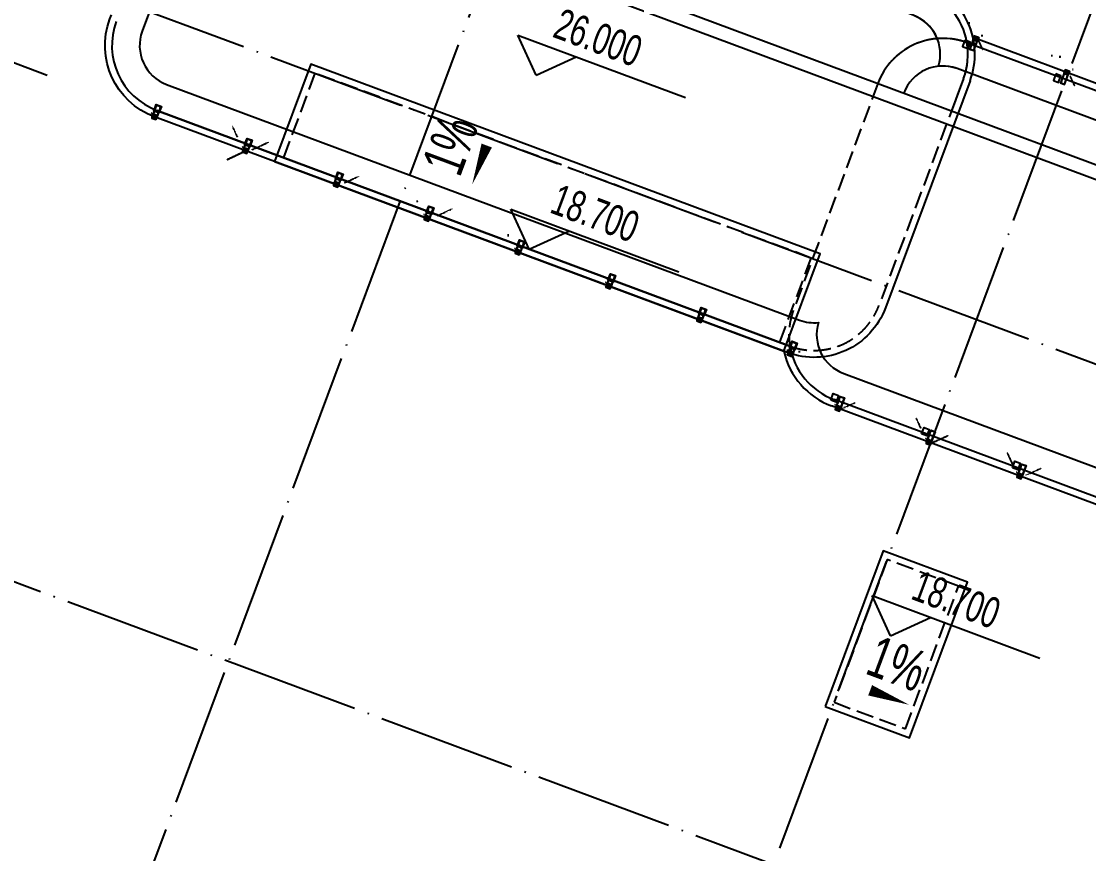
# Model space of a CAD drawing. Header units: millimetres. Extents: x 600121811 to 600690586, y 3472921280 to 3473279938.
# Drawn here: x 600470354 to 600485770, y 3473107583 to 3473119608 of the extents above; entities that cross this region are included whole.
import ezdxf

# ---------------------------------------------------------------- set-up
doc = ezdxf.new("R2010")
doc.units = ezdxf.units.MM
doc.header["$LTSCALE"] = 1000
for name, pattern in [('AX-MALL-GIRD-200$0$DOTE', [2.4200000000000004, 2, -0.2, 0.02, -0.2]), ('AX-MALL-WALL-GJ$0$CENTER', [2, 1.25, -0.25, 0.25, -0.25]), ('AX-MALL-WALL-GJ$0$DASH', [0.35, 0.25, -0.1]), ('AX-MALL-WALL-GJ$0$HIDDEN', [0.375, 0.25, -0.125]), ('AX-MALL-WALL-GJ$0$HIDDEN2', [4.7624999999999975, 3.174999999999998, -1.587499999999999])]:
    doc.linetypes.add(name, pattern=pattern)
doc.layers.get('0').update_dxf_attribs({"linetype": 'CONTINUOUS'})
for name, color, linetype in [('AX-MALL-DIM-PGJ$0$A-Anno-Dims', 3, 'CONTINUOUS'), ('AX-MALL-DIM-PGJ$0$A-Anno-Note', 241, 'CONTINUOUS'), ('AX-MALL-GIRD-200$0$A-Grid', 222, 'AX-MALL-GIRD-200$0$DOTE'), ('AX-MALL-GJ-200$0$A-Anno-Note', 241, 'CONTINUOUS'), ('AX-MALL-WALL-GJ$0$A-Anno-Levl', 201, 'CONTINUOUS'), ('AX-MALL-WALL-GJ$0$A-Anno-Note', 241, 'CONTINUOUS'), ('AX-MALL-WALL-GJ$0$A-Detl-Fine', 152, 'CONTINUOUS'), ('AX-MALL-WALL-GJ$0$A-Detl-Patt', 8, 'CONTINUOUS'), ('AX-MALL-WALL-GJ$0$A-Detl-Thin', 131, 'CONTINUOUS'), ('AX-MALL-WALL-GJ$0$A-SEE', 254, 'CONTINUOUS'), ('AX-MALL-WALL-GJ$0$AP', 3, 'CONTINUOUS'), ('AX-MALL-WALL-GJ$0$FIX', 2, 'CONTINUOUS'), ('AX-MALL-WALL-GJ$0$GASKET', 2, 'CONTINUOUS'), ('AX-MALL-WALL-GJ$0$TEXT', 2, 'CONTINUOUS')]:
    doc.layers.add(name, color=color, linetype=linetype)
doc.layers.add('AX-MALL-WALL-GJ$0$AE-WOOD', color=37, linetype='CONTINUOUS', lineweight=30)
doc.styles.add('AX-MALL-DIM-PGJ$0$_TCH_DIM', font='zy_en.shx', dxfattribs={"width": 0.7, "bigfont": 'zy_cn.shx'})
doc.styles.add('AX-MALL-WALL-GJ$0$_TCH_DIM', font='zy_en.shx', dxfattribs={"width": 0.7, "bigfont": 'zy_cn.shx'})

# ---------------------------------------------------------------- blocks, each defined once
blk = doc.blocks.new('AX-MALL-GIRD-200')
at = {"layer": 'AX-MALL-GIRD-200$0$A-Grid'}
for p, q in [((600244912.440112, 3473204422.954183), (600602808.4442104, 3473071096.1909)), ((600241980.060326, 3473196551.41375), (600599876.0644244, 3473063224.650467)), ((600443023.064764, 3473028954.75598), (600481752.6037133, 3473132918.483062)), ((600450894.6051974, 3473026022.376194), (600489624.1441464, 3473129986.103275))]:
    blk.add_line(p, q, dxfattribs=at)
blk = doc.blocks.new('AX-MALL-WALL-GJ$0$24534')
at = {"layer": 'AX-MALL-WALL-GJ$0$A-Detl-Patt'}
for p, q in [((-601159567.8114365, -3472560469.758624), (-601169333.908564, -3472560469.759818)), ((-601159633.837603, -3472560569.758632), (-601169389.8375988, -3472560569.759824))]:
    blk.add_line(p, q, dxfattribs=at)
for points in [[(-601169276.0671104, -3472560569.759809, 0.2818610398240745), (-601170255.862982, -3472559969.75986), (-601180011.8629898, -3472559969.761051, 0.4142135621674886), (-601181111.8629779, -3472561069.76105), (-601181111.862978, -3472561133.868496)], [(-601169389.8375988, -3472560569.759824, 0.2679491813263548), (-601170255.8629825, -3472560069.75986), (-601180011.8629775, -3472560069.76105, 0.4142135622567812), (-601181011.8629779, -3472561069.761051), (-601181011.8629782, -3472561569.752675)], [(-601169813.7966778, -3472560664.078478, 0.210084203056424), (-601170255.8629825, -3472560469.75986), (-601180011.8629286, -3472560469.761052, 0.4142135620652734), (-601180611.862978, -3472561069.76105), (-601180611.8629783, -3472561569.752676)], [(-601159033.8376034, -3472561569.758582, 0.4142135738746537), (-601159633.8376769, -3472560969.758632), (-601169389.837673, -3472560969.759824, 0.4142135345914219), (-601169989.8375993, -3472561569.75984)]]:
    blk.add_lwpolyline(points, format="xyb", dxfattribs=at)
for points in [[(-601169429.8375971, -3472560544.759827), (-601169429.8375968, -3472560644.759828), (-601169349.8375971, -3472560644.759827), (-601169349.8375968, -3472560544.759828)], [(-601168029.8375969, -3472560544.759828), (-601168029.8375974, -3472560644.759828), (-601167949.8375971, -3472560644.759826), (-601167949.8375973, -3472560544.759828)]]:
    blk.add_lwpolyline(points, close=True, dxfattribs=at)
blk.add_lwpolyline([(-601169255.8629825, -3472561069.759806), (-601169255.8629832, -3472561569.758571)], dxfattribs=at)
for centre, radius, start, end in [((-601169389.8375989, -3472561569.759825), 999.9999999963796, 89.9999906084899, 180), ((-601170255.8629822, -3472561069.759861), 1000.000000363396, 0, 29.99999745708448)]:
    blk.add_arc(centre, radius, start, end, dxfattribs=at)
blk = doc.blocks.new('AX-MALL-WALL-GJ$0$fgegrhrthr')
at = {"layer": 'AX-MALL-WALL-GJ$0$A-Detl-Fine'}
for p, q in [((345755.1997243166, 135611.338344574), (335999.1997305155, 135611.3371534348)), ((335133.1742744446, 130611.3373789787), (325377.1743164062, 130611.3338432312)), ((325377.1743494272, 130611.3338394165), (335133.1743404865, 130611.3326349258)), ((345755.199719429, 130111.3421821594), (335999.1997224092, 130111.3434038162)), ((345755.1996548176, 130111.3383479118), (335999.199655056, 130111.3371505737))]:
    blk.add_line(p, q, dxfattribs=at)
at = {"layer": 'AX-MALL-WALL-GJ$0$A-Detl-Fine', "linetype": 'AX-MALL-WALL-GJ$0$DASH'}
for p, q in [((336133.1743483543, 135111.3371715546), (336133.1741502285, 131611.3373770714)), ((334999.1997317076, 134611.3433542252), (334999.1995337009, 131111.3372097015))]:
    blk.add_line(p, q, dxfattribs=at)
at = {"layer": 'AX-MALL-WALL-GJ$0$A-Detl-Fine'}
for centre, radius, start, end in [((335133.1743433475, 135111.3371148109), 1000.000001503358, 29.9999987377448, 90), ((325377.1741547585, 131611.333837986), 1000.000000257608, 180, 270), ((335999.1995352507, 131111.3371524811), 1000.000000000002, 209.9999987377448, 270)]:
    blk.add_arc(centre, radius, start, end, dxfattribs=at)
at = {"layer": 'AX-MALL-WALL-GJ$0$A-Detl-Fine', "linetype": 'AX-MALL-WALL-GJ$0$DASH'}
for centre, radius, start, end in [((335999.1997318268, 134611.3371553421), 999.9999999963819, 90, 180), ((335133.1743433475, 135111.3371148109), 1000.000000363399, 0, 29.9999987377448), ((335133.1741514206, 131611.3373804092), 1000.000000035789, 270, 0), ((335999.1995352507, 131111.3371524811), 1000.000000000002, 180, 209.9999987377448)]:
    blk.add_arc(centre, radius, start, end, dxfattribs=at)
at = {"layer": 'AX-MALL-WALL-GJ$0$A-Detl-Patt'}
blk.add_lwpolyline([(356977.2249575853, 131611.3358898163), (356977.2249583006, 134518.8982486725), (356977.2249587774, 135111.335916996, 0.4142135621143391), (356377.2249070406, 135711.3359131813), (346621.224960804, 135711.3371129036, 0.3961428801281294), (346022.3810999393, 135148.5665230751, 0.1158927063325548), (345755.1996520758, 135211.3383479118), (335999.1996549368, 135211.3371520042, 0.1158926771817105), (335732.018283844, 135148.5652928352, 0.3961434730561673), (335133.1743479967, 135711.3371171951), (325377.1743996143, 135711.3359236717, 0.4142135620652734), (324777.1743495464, 135111.3359260559), (324777.1743500233, 135111.3359260559), (324777.1743469238, 131611.333835125, 0.4142135622169901), (325377.1743946075, 131011.3338375092), (335133.1743460894, 131011.3326334953, 0.1158930734052594), (335400.356564045, 131074.1048789024, 0.3961374186527721), (335999.1996545792, 130511.345495224), (345755.1996225119, 130511.3442950249, 0.3961390056130156), (346354.0430809259, 131074.1067662239, 0.1158928719295779), (346621.2249633074, 131011.3346915245), (356377.2248327732, 131011.3358893394, 0.4142136932490769), (356977.2249560356, 131611.3360786438)], format="xyb", dxfattribs=at)
at = {"layer": 'AX-MALL-WALL-GJ$0$A-Detl-Thin'}
for p, q in [((345699.2713139057, 135711.3383402824), (336055.1287636757, 135711.3371562958)), ((336233.1743479967, 135111.3369793892), (336233.1743500233, 131611.3372526169)), ((345821.2258930206, 130011.3422045708), (335999.199595809, 130011.3434033394))]:
    blk.add_line(p, q, dxfattribs=at)
for points in [[(336233.1743479967, 135111.3369793892, 0.4142135993764281), (335133.1743437052, 136211.3371148109), (325377.1743416786, 136211.3359241486, 0.4142135621674886), (324277.1743489504, 135111.3359265327), (324277.1743503809, 135047.2284784317)], [(336233.1743481159, 131611.337243557, -0.4142147856048483), (335133.1743483543, 130511.332649231), (325377.1743403673, 130511.3338398933, -0.4142135621674886), (324277.1743505001, 131611.333837986), (324277.1743500233, 131675.4412827492)]]:
    blk.add_lwpolyline(points, format="xyb", dxfattribs=at)
for points in [[(335959.1997331381, 135636.3371505737), (335959.1997318268, 135536.3371486664), (336039.1997336149, 135536.3371500969), (336039.1997337341, 135636.3371515274)], [(337359.199732542, 135636.3371515274), (337359.1997312307, 135536.3371496201), (337439.199731946, 135536.3371505737), (337439.199732542, 135636.3371524811)], [(325337.1743502617, 130586.3338418007), (325337.1743472815, 130686.3338384628), (325417.1743484735, 130686.333837986), (325417.1743518114, 130586.3338441849)], [(326737.1743507385, 130586.3338365555), (326737.1743479967, 130686.3338365555), (326817.1743483543, 130686.3338375092), (326817.1743484735, 130586.3338360786)], [(328137.1743510962, 130586.3338375092), (328137.1743494272, 130686.3338384628), (328217.1743502617, 130686.3338394165), (328217.1743483543, 130586.3338370323)], [(329537.1743506193, 130586.3338384628), (329537.1743495464, 130686.3338394165), (329617.1743497849, 130686.3338403702), (329617.1743497849, 130586.3338389397)], [(330937.1743483543, 130586.3338332176), (330937.1743509769, 130686.333835125), (331017.1743466854, 130686.3338336945), (331017.1743497849, 130586.3338394165)], [(332337.1743475199, 130586.3338327408), (332337.1743478775, 130686.3338327408), (332417.1743468046, 130686.3338332176), (332417.1743482351, 130586.3338317871)], [(333737.1743472815, 130586.3338317871), (333737.1743482351, 130686.3338336945), (333817.1743490696, 130686.3338346481), (333817.1743463278, 130586.3338322639)], [(335137.1743469238, 130586.3338279724), (335137.1743501425, 130686.3338356018), (335217.1743454933, 130686.3338284492), (335217.1743475199, 130586.3338298798)], [(335959.1997226477, 130086.3434071541), (335959.1997238398, 130186.3434076309), (336039.1997269392, 130186.3434062004), (336039.1997250319, 130086.3434085846)], [(337359.1997226477, 130086.3434000015), (337359.1997238398, 130186.3434019089), (337439.1997263432, 130186.3434038162), (337439.1997257471, 130086.3434019089)], [(338759.1997257471, 130086.3434019089), (338759.1997269392, 130186.3434038162), (338839.1997252703, 130186.3433961868), (338839.19972229, 130086.3433961868)]]:
    blk.add_lwpolyline(points, close=True, dxfattribs=at)
blk.add_arc((335999.1995352507, 131111.3371524811), 1100, 213.0560182674968, 270, dxfattribs=at)
blk = doc.blocks.new('AX-MALL-WALL-GJ$0$尺寸分格点')
at = {"ltscale": 10}
h = blk.add_hatch(color=1, dxfattribs=at)
h.dxf.hatch_style = 1
edge = h.paths.add_edge_path()
edge.add_line((0, -1.5), (-5.470445860503725e-37, 1.862645149230957e-09))
edge.add_line((0, 1.862645149230957e-09), (-1.5, 0))
edge.add_arc((0, 0), 1.5, 180, 270)
edge = h.paths.add_edge_path()
edge.add_line((0, 1.5), (5.470445846917725e-37, 1.862645149230957e-09))
edge.add_line((0, 1.862645149230957e-09), (1.5, 0))
edge.add_arc((0, 0), 1.5, 0, 90)
for p, q in [((-2.5, 0), (2.5, 0)), ((0, -2.5), (0, 2.5))]:
    blk.add_line(p, q)
blk.add_circle((0, 0), 1.5)
blk = doc.blocks.new('AX-MALL-WALL-GJ$0$定位点')
blk.add_blockref('AX-MALL-WALL-GJ$0$尺寸分格点', (0, 0))
blk = doc.blocks.new('AX-MALL-WALL-GJ$0$A$C3802349C')
at = {"layer": 'AX-MALL-WALL-GJ$0$GASKET'}
h = blk.add_hatch(dxfattribs=at)
h.set_pattern_fill('ANSI35', color=1, scale=0.3750125207812556, angle=-180, style=0)
h.set_pattern_definition([(225, (-14292809.63515486, -9063882.472551338), (0.8419271213058608, -0.8419271213058608), []), (225, (-14292810.47708235, -9063882.472551338), (0.8419271213058608, -0.8419271213058608), [1.488330941850608, -0.2976661883701216, 0, -0.2976661883701216])])
edge = h.paths.add_edge_path()
edge.add_line((-4.151144333183765, 8), (-1.924371063709259, 8))
edge.add_line((-1.924371063709259, 8), (0, 0))
edge.add_line((0, 0), (-1, 0))
edge.add_arc((-173.3719842011968, -63.27551823887059), 183.6188774223807, 20.15753080045416, 22.84073975264292)
at = {"layer": 'AX-MALL-WALL-GJ$0$GASKET', "elevation": -0.1213156449062388}
blk.add_lwpolyline([(-4.151144333183765, 8), (-1.924371063709259, 8), (0, 0), (-1, 0, 0.01170824263980096)], format="xyb", close=True, dxfattribs=at)
blk = doc.blocks.new('AX-MALL-WALL-GJ$0$A$C431B1AE9')
at = {"layer": 'AX-MALL-WALL-GJ$0$GASKET'}
h = blk.add_hatch(dxfattribs=at)
h.set_pattern_fill('ANSI37', color=1, scale=0.35, style=0)
h.set_pattern_definition([(45, (-14292809.63515486, -9063882.472551338), (-0.3928862052967754, 0.3928862052967754), []), (135, (-14292809.63515486, -9063882.472551338), (-0.3928862052967754, -0.3928862052967754), [])])
h.paths.add_polyline_path([(3.006717517971992, 0), (0, 0), (-1.924371063709259, 8), (-1, 8), (-0.3333333134651184, 7), (0.3333333134651184, 7), (0.6666666865348816, 8), (1.333333313465118, 8), (1.666666686534882, 7), (2.333333313465118, 7), (2.666666686534882, 8), (3.333333313465118, 8), (3.666666686534882, 7), (4.333333313465118, 7), (4.666666686534882, 8), (5.333333313465118, 8), (5.666666686534882, 7), (6.333333313465118, 7), (6.666666686534882, 8), (7.333333313465118, 8), (7.666666686534882, 7), (8.333333313465118, 7), (8.666666686534882, 8), (9.333333313465118, 8), (9.666666686534882, 7), (10.33333331346512, 7), (11, 8), (11.82815510034561, 8), (10, 0), (6.993282483890653, 0), (6.993282483890653, -1.195969490334392), (7.790595477446914, -1.195969490334392), (7.790595477446914, -1.886535448953509), (6.786871323361993, -2.890259601175785), (3.213128676638007, -2.890259601175785), (2.209404524415731, -1.886535448953509), (2.209404524415731, -1.195969490334392), (3.006717517971992, -1.195969490334392)])
edge = h.paths.add_edge_path(flags=16)
edge.add_ellipse((5, 3.75), major_axis=(-3.000000000596629, 1.102163919055573e-15), ratio=0.5833333332173223, start_angle=0, end_angle=360, ccw=False)
h.paths.add_polyline_path([(4.202687006443739, -0.1993282493203878), (4.202687006443739, -1.694290110841393), (5.797312993556261, -1.694290110841393), (5.797312993556261, -0.1993282493203878)], flags=16)
for points in [[(6.993282483890653, 0), (10, 0), (11.82815510034561, 8), (11, 8), (10.33333331346512, 7), (9.666666686534882, 7), (9.333333313465118, 8), (8.666666686534882, 8), (8.333333313465118, 7), (7.666666686534882, 7), (7.333333313465118, 8), (6.666666686534882, 8), (6.333333313465118, 7), (5.666666686534882, 7), (5.333333313465118, 8), (4.666666686534882, 8), (4.333333313465118, 7), (3.666666686534882, 7), (3.333333313465118, 8), (2.666666686534882, 8), (2.333333313465118, 7), (1.666666686534882, 7), (1.333333313465118, 8), (0.6666666865348816, 8), (0.3333333134651184, 7), (-0.3333333134651184, 7), (-1, 8), (-1.924371063709259, 8), (0, 0), (3.006717517971992, 0), (3.006717517971992, 0), (3.006717517971992, -1.195969490334392), (2.209404524415731, -1.195969490334392), (2.209404524415731, -1.886535448953509), (3.213128676638007, -2.890259601175785), (6.786871323361993, -2.890259601175785), (7.790595477446914, -1.886535448953509), (7.790595477446914, -1.195969490334392), (6.993282483890653, -1.195969490334392)], [(5.797312993556261, -0.1993282493203878), (5.797312993556261, -1.694290110841393), (4.202687006443739, -1.694290110841393), (4.202687006443739, -0.1993282493203878)]]:
    blk.add_lwpolyline(points, close=True, dxfattribs=at)
at = {"layer": 'AX-MALL-WALL-GJ$0$GASKET', "extrusion": (0, 0, -1)}
blk.add_ellipse((5, 3.75), major_axis=(-3.000000000596629, 1.102163919055573e-15), ratio=0.5833333332173223, dxfattribs=at)
blk = doc.blocks.new('AX-MALL-WALL-GJ$0$A$C6D1904FE')
at = {"color": 6, "ltscale": 10}
for name in ['AX-MALL-WALL-GJ$0$A$C3802349C', 'AX-MALL-WALL-GJ$0$A$C431B1AE9']:
    blk.add_blockref(name, (-5, 2.890259601175785), dxfattribs=at)
blk = doc.blocks.new('*U58')
at = {"color": 8, "linetype": 'AX-MALL-WALL-GJ$0$HIDDEN'}
for p, q in [((1.13686837721616e-13, 1.999999999999886), (40, 2.000000000000114)), ((39.00000000000011, -3.000000000000114), (39.00000000000028, 2.999999999999659)), ((1.13686837721616e-13, -2.000000000000114), (40, -2.000000000000341))]:
    blk.add_line(p, q, dxfattribs=at)
at = {"color": 0, "linetype": 'ByBlock'}
blk.add_lwpolyline([(5.684341886080801e-14, 5.999999999999886), (-1.838248336817855, 5.999999999999659, 0.2271033335269274), (-2.617369142194775, 5.626873807574043, 0.3523503326370215), (-2.617369142194832, -5.626873807574043, 0.227103333526957), (-1.838248336817799, -5.999999999999886), (-5.684341886080801e-14, -5.999999999999886)], format="xyb", close=True, dxfattribs=at)
at = {"color": 8, "linetype": 'AX-MALL-WALL-GJ$0$HIDDEN2'}
blk.add_lwpolyline([(-4.568611867420884, 0.7499999999998863), (-2.300000000000068, 0.7499999999998863), (-2.300000000000125, -0.7500000000001137), (-4.568611867420941, -0.7500000000001137)], dxfattribs=at)
at = {"color": 8, "linetype": 'ByBlock'}
blk.add_lwpolyline([(1.13686837721616e-13, -3.000000000000114), (39.00000000000028, -3.000000000000341), (40.00000000000045, -1.999999999999432), (39.99999999999955, 2.000000000000114), (39.00000000000028, 3.000000000000114), (1.13686837721616e-13, 2.999999999999886)], dxfattribs=at)
at = {"layer": 'AX-MALL-WALL-GJ$0$TEXT', "color": 8, "linetype": 'AX-MALL-WALL-GJ$0$CENTER'}
blk.add_line((43, -1.13686837721616e-13), (-7.600000000000023, -1.13686837721616e-13), dxfattribs=at)
blk = doc.blocks.new('AX-MALL-WALL-GJ$0$A$C4A6E1F89')
at = {"layer": 'AX-MALL-WALL-GJ$0$AP'}
for points in [[(31.30000000074506, 13.80000000074506), (31.30000000074506, 10), (27.30000000074506, 10), (27.30000000074506, 9), (31.30000000074506, 9), (31.30000000074506, 1.200000001117587), (-31.30000000074506, 1.200000001117587), (-31.30000000074506, 9), (-27.30000000074506, 9), (-27.30000000074506, 10), (-31.30000000074506, 10), (-31.30000000074506, 13.80000000074506), (-30.16000000014901, 15.32000000029802, 0.2874411353254684), (-30.13336061313748, 15.63748977147043), (-31.30000000074506, 17.90000000037253), (-31.30000000074506, 22), (-32.5, 22), (-32.5, 0), (32.5, 0), (32.5, 22), (31.30000000074506, 22), (31.30000000074506, 17.90000000037253), (30.13336061313748, 15.63748977147043, 0.2874411353254668), (30.16000000014901, 15.32000000029802)], [(0, 15.90000000037253), (0.400000000372529, 15.5), (28.30000000074506, 15.5), (28.30000000074506, 10.5), (29.80000000074506, 10.5), (31, 13.5), (29.93968884833157, 15.35087553970516, -0.2449413473478261), (29.9286532253027, 15.6279489248991), (31, 17.90000000037253), (31, 21.5, 0.414213562373095), (30.5, 22), (29.09999999962747, 22, 1.000000000000455), (29.09999999962747, 20.80000000074506), (29.09999999962747, 20.80000000074506, -0.4142135623733198), (29.59999999962747, 20.30000000074506), (29.59999999962747, 18.90000000037253, -0.4142135623731125), (29.09999999962747, 18.40000000037253), (23.90000000037253, 18.40000000037253, -0.4142135623730815), (23.40000000037253, 18.90000000037253), (23.40000000037253, 20.30000000074506, -0.4142135623731302), (23.90000000037253, 20.80000000074506, 0.9999999999998862), (23.90000000037253, 22), (21.40000000037253, 22), (21.40000000037253, 18.5), (11.40000000037253, 18.5), (9.300000000745058, 22), (8.5, 22), (8.5, 20), (-8.5, 20), (-8.5, 22), (-9.300000000745058, 22), (-11.40000000037253, 18.5), (-21.40000000037253, 18.5), (-21.40000000037253, 22), (-23.90000000037253, 22, 0.9999999999999053), (-23.90000000037253, 20.80000000074506, -0.4142135623731302), (-23.40000000037253, 20.30000000074506), (-23.40000000037253, 18.90000000037253, -0.4142135623730814), (-23.90000000037253, 18.40000000037253), (-29.09999999962747, 18.40000000037253, -0.4142135623731125), (-29.59999999962747, 18.90000000037253), (-29.59999999962747, 20.30000000074506, -0.4142135623733199), (-29.09999999962747, 20.80000000074506), (-29.09999999962747, 20.80000000074506, 1.000000000000473), (-29.09999999962747, 22), (-30.5, 22, 0.414213562373095), (-31, 21.5), (-31, 17.90000000037253), (-29.9286532253027, 15.6279489248991, -0.2449413473478107), (-29.93968885019422, 15.35087553970516), (-31, 13.5), (-29.80000000074506, 10.5), (-28.30000000074506, 10.5), (-28.30000000074506, 15.5), (-0.400000000372529, 15.5)]]:
    blk.add_lwpolyline(points, format="xyb", close=True, dxfattribs=at)
at = {"layer": 'AX-MALL-WALL-GJ$0$FIX', "extrusion": (-4.689947558750686e-09, -3.877222664414375e-09, -1), "xscale": -1, "zscale": -1, "rotation": 270}
blk.add_blockref('*U58', (-1.862645058000427e-09, 15.5, -7.954930736642706e-08), dxfattribs=at)
at = {"layer": 'AX-MALL-WALL-GJ$0$GASKET'}
blk.add_blockref('AX-MALL-WALL-GJ$0$A$C6D1904FE', (-26.5, 19.10974039882421, 0.1213156449062388), dxfattribs=at)
at = {"layer": 'AX-MALL-WALL-GJ$0$GASKET', "extrusion": (0, 0, -1), "zscale": -1, "rotation": 270}
blk.add_blockref('AX-MALL-WALL-GJ$0$定位点', (1.117587089538574e-07, 30.00001611188054, -0.1695423254371126), dxfattribs=at)
at = {"layer": 'AX-MALL-WALL-GJ$0$GASKET', "xscale": -1}
blk.add_blockref('AX-MALL-WALL-GJ$0$A$C6D1904FE', (26.49999977648258, 19.10974039882421, 0.1213156449062388), dxfattribs=at)
blk = doc.blocks.new('AX-MALL-WALL-GJ$0$A$C201F0766')
at = {"layer": 'AX-MALL-WALL-GJ$0$GASKET'}
h = blk.add_hatch(dxfattribs=at)
h.set_pattern_fill('ANSI35', color=1, scale=0.3750125207812556, angle=-180, style=0)
h.set_pattern_definition([(225, (-14292808.12419919, -9063908.843573337), (0.8419271213058608, -0.8419271213058608), []), (225, (-14292808.96612667, -9063908.843573337), (0.8419271213058608, -0.8419271213058608), [1.488330941850608, -0.2976661883701216, 0, -0.2976661883701216])])
edge = h.paths.add_edge_path()
edge.add_line((4.625009316951036, 7.210309842135757), (4.581123173236847, 7.210309841670096))
edge.add_ellipse((2.60770320892334e-08, 8.022399073466659), major_axis=(-7.236123461634007e-16, 5.908938361333678), ratio=0.782714245397402, start_angle=97.89939189545902, end_angle=262.100608104541, ccw=False)
edge.add_line((-4.581123121082783, 7.210309841670096), (-4.624990671873093, 7.210309842135757))
edge.add_line((-4.624990671873093, 7.210309842135757), (-4.625000026077032, -0.879502881783992))
edge.add_arc((-3.725290298461914e-07, -12.60038345353678), 12.60038345226483, 68.4660575448051, 111.5339390721038, ccw=False)
edge.add_line((4.624999966472387, -0.8795031546615064), (4.625009316951036, 7.210309842135757))
h = blk.add_hatch(dxfattribs=at)
h.set_pattern_fill('HONEY', color=1, scale=0.3750125207812556, angle=-180, style=0)
h.set_pattern_definition([(180, (-14292808.12419919, -9063908.843573337), (-0.8929985651103648, -0.515572838757882), [0.5953323767402432, -1.190664753480486]), (299.9999999999999, (-14292808.12419919, -9063908.843573337), (0.8929984584207664, -0.5155730235496873), [0.5953323767402432, -1.190664753480486]), (240, (-14292808.12419919, -9063908.843573337), (-1.066895984922232e-07, -1.031145862307569), [-1.190664753480486, 0.5953323767402432])])
edge = h.paths.add_edge_path()
edge.add_ellipse((-8.195638656616211e-08, 8.022399073466659), major_axis=(-1.447224692326801e-15, 5.908938361333678), ratio=0.782714245397402, start_angle=0, end_angle=360)
blk = doc.blocks.new('AX-MALL-WALL-GJ$0$A$C398804AB')
at = {"color": 3}
blk.add_lwpolyline([(-7.749999977648258, 0.3999998643994331, 0.4142135656464321), (-7.249999970197678, -0.1000001300126314), (-0.09999999962747097, -0.1000000014901161), (0, 0), (0.09999999962747097, -0.1000000014901161), (7.249999970197678, -0.1000001300126314, 0.4142135656464319), (7.749999977648258, 0.3999998643994331)], format="xyb", dxfattribs=at)
at = {"layer": 'AX-MALL-WALL-GJ$0$AP'}
blk.add_lwpolyline([(-7.749999977648258, 0.3999998681247234), (-7.75, 36.51999995112419), (-23.5, 36.51999995112419), (-23.5, 33.01999995112419, -0.414213562373095), (-24, 32.51999995112419), (-25.40000000037253, 32.51999995112419, -0.9999999999999999), (-25.40000000037253, 33.71999995037913, 0.4142135623730647), (-24.90000000037253, 34.21999995037913), (-24.90000000037253, 35.61999995075166, 0.4142135623730833), (-25.40000000037253, 36.11999995075166), (-30.59999999962747, 36.11999995075166, 0.4142135623731005), (-31.09999999962747, 35.61999995075166), (-31.09999999962747, 34.21999995037913, 0.4142135623731651), (-30.59999999962747, 33.71999995037913, -0.9999999999999999), (-30.59999999962747, 32.51999995112419), (-32, 32.51999995112419, -0.4142135623730762), (-32.5, 33.01999995112419), (-32.5, 182.0199982952327, -0.4142135623730963), (-32, 182.5199982952327), (32, 182.5199982952327, -0.4142135623730427), (32.5, 182.0199982952327), (32.5, 33.01999995112419, -0.4142135623730139), (32, 32.51999995112419), (30.59999999962747, 32.51999995112419, -0.9999999999999999), (30.59999999962747, 33.71999995037913, 0.4142135623732183), (31.09999999962747, 34.21999995037913), (31.09999999962747, 35.61999995075166, 0.4142135623730417), (30.59999999962747, 36.11999995075166), (25.40000000037253, 36.11999995075166, 0.4142135623731484), (24.90000000037253, 35.61999995075166), (24.90000000037253, 34.21999995037913, 0.4142135623730417), (25.40000000037253, 33.71999995037913, -0.9999999999999999), (25.40000000037253, 32.51999995112419), (24, 32.51999995112419, -0.4142135623730417), (23.5, 33.01999995112419), (23.5, 36.51999995112419), (7.75, 36.51999995112419), (7.750000022351742, 0.3999998681247234)], format="xyb", dxfattribs=at)
for points in [[(29.5, 40.52000945061445), (-29.5, 40.52000945061445), (-29.5, 64.45474449545145), (-28.49999050050974, 65.45475399307907), (-28.49999050050974, 85.45475399307907), (-29.5, 86.45476348884404), (-29.5, 92.92071198485792), (-28.49999050050974, 93.92072148248553), (-28.49999050050974, 113.9207214824855), (-29.5, 114.9207309782505), (-29.5, 179.5199982952327), (29.5, 179.5199982952327), (29.5, 114.9207309782505), (28.49999050050974, 113.9207214824855), (28.49999050050974, 93.92072148248553), (29.5, 92.92071198485792), (29.5, 86.45476348884404), (28.49999050050974, 85.45475399307907), (28.49999050050974, 65.45475399307907), (29.5, 64.45474449545145)], [(-4.75, 2.899999890476465), (-4.75, 36.51999995112419), (4.75, 36.51999995112419), (4.75, 2.899999890476465)]]:
    blk.add_lwpolyline(points, close=True, dxfattribs=at)
blk = doc.blocks.new('AX-MALL-WALL-GJ$0$A$C031A570D')
at = {"layer": 'AX-MALL-WALL-GJ$0$GASKET'}
h = blk.add_hatch(dxfattribs=at)
h.set_pattern_fill('ANSI37', color=1, scale=0.35, style=0)
h.set_pattern_definition([(45, (-28686473.88232677, -17866958.96207136), (-0.3928862052967754, 0.3928862052967754), []), (135, (-28686473.88232677, -17866958.96207136), (-0.3928862052967754, -0.3928862052967754), [])])
edge = h.paths.add_edge_path(flags=16)
edge.add_line((0.4479895178228617, -2.5), (-0.6520104836672544, -2.5))
edge.add_arc((-0.6520104836841905, -2.300000000761994), 0.1999999992380062, 179.9999999951482, 270.0000000048518, ccw=False)
edge.add_line((-0.8520104829221964, -2.300000000745058), (-0.8520104829221964, -1.099999999627471))
edge.add_arc((-0.6520104827190034, -1.100000000575722), 0.200000000203193, 89.9999997380454, 179.9999997283461, ccw=False)
edge.add_line((-0.6520104818046093, -0.900000000372529), (0.4479895178228617, -0.900000000372529))
edge.add_arc((0.4479895178228099, -1.099999999627523), 0.1999999992549937, 1.4779288903810084e-11, 89.99999999998522, ccw=False)
edge.add_line((0.6479895170778036, -1.099999999627471), (0.6479895170778036, -2.300000000745058))
edge.add_arc((0.447989517822728, -2.300000000744924), 0.1999999992550756, 270.00000000003826, 359.9999999999617, ccw=False)
edge = h.paths.add_edge_path(flags=16)
edge.add_line((3.25, -6.959776679053903), (3.249999998137355, -5.460273051634431))
edge.add_arc((2.752593796818533, -5.588659923981967), 0.5137082032648524, 14.47288401547784, 73.43202089108867)
edge.add_arc((0.05064282435228568, -16.32822180133598), 11.58749800659758, 75.76971431944138, 104.7475452508029)
edge.add_arc((-2.826484009876017, -5.549036338968328), 0.4327163524049084, 99.65762587733329, 168.1638378280875)
edge.add_line((-3.250000001862645, -5.460273051634431), (-3.25, -6.959776679053903))
edge.add_arc((-2.750000000785429, -6.959776678984368), 0.4999999992145705, 180.0000000079681, 252.652994767184)
edge.add_arc((-2.664828544169689e-11, 1.844165788236001), 9.723443118255906, 252.6532655821475, 287.3467351540981)
edge.add_arc((2.750000001329266, -6.959776679368228), 0.499999998670735, 287.3470194983008, 360.000000036019)
edge = h.paths.add_edge_path()
edge.add_line((4, -10.12004972994328), (5.196692196652293, -10.12004972994328))
edge.add_arc((5.196692197142482, -9.920049729702583), 0.2000000002406921, 269.9999998595713, 383.1985898189387)
edge.add_line((5.380521204322577, -9.841265872120857), (4.05898916348815, -2.646648775786161))
edge.add_arc((3.866236349709822, -2.700000001174841), 0.200000001174841, 15.47132820595848, 90.00000004069459)
edge.add_line((3.866236349567771, -2.5), (1.599999997764826, -2.5))
edge.add_arc((1.599999997764726, -2.300000000745158), 0.1999999992548425, 179.9999999999715, 270.0000000000285, ccw=False)
edge.add_line((1.399999998509884, -2.300000000745058), (1.399999998509884, -1.5))
edge.add_arc((1.599999997765529, -1.500000000000703), 0.1999999992556454, 90.00000000020151, 179.9999999997985, ccw=False)
edge.add_line((1.599999997764826, -1.300000000745058), (2.299999998882413, -1.300000000745058))
edge.add_arc((2.299999998012943, -1.100000000620646), 0.2000000001244118, 270.0000002490847, 360.0000002845238)
edge.add_line((2.499999998137355, -1.099999999627471), (2.499999998137355, -0.2000000011175871))
edge.add_arc((2.299999997951289, -0.2000000001860655), 0.2000000001860656, 359.9999997331387, 449.9999997332528)
edge.add_line((2.299999998882413, 0), (-2.300000000745058, 0))
edge.add_arc((-2.300000000767888, -0.2000000010947573), 0.2000000010947573, 89.99999999345975, 180.0000000065402)
edge.add_line((-2.500000001862645, -0.2000000011175871), (-2.500000001862645, -1.099999999627471))
edge.add_arc((-2.300000000745037, -1.09999999962745), 0.2000000011176084, 180.0000000000061, 269.9999999999939)
edge.add_line((-2.300000000745058, -1.300000000745058), (-1.600000001490116, -1.300000000745058))
edge.add_arc((-1.600000000541876, -1.500000000914405), 0.2000000001693465, 2.619577230689174e-07, 90.00000027165089, ccw=False)
edge.add_line((-1.400000000372529, -1.5), (-1.400000002235174, -2.300000000745058))
edge.add_arc((-1.600000001489917, -2.300000000745257), 0.199999999254743, -90.00000000005701, 5.701394911739044e-11, ccw=False)
edge.add_line((-1.600000001490116, -2.5), (-4.750000001862645, -2.5))
edge.add_arc((-4.750000001862645, -2), 0.5, 180, 270, ccw=False)
edge.add_line((-5.250000001862645, -2), (-5.250000001862645, -1))
edge.add_line((-5.250000001862645, -1), (-5.550000000745058, -1))
edge.add_arc((-5.550000000745058, -1.700000001117587), 0.7000000011175871, 90, 180)
edge.add_line((-6.250000001862645, -1.700000001117587), (-6.250000001862645, -2.5))
edge.add_arc((-21.55097778051301, -2.75912886012348), 15.30317185255727, -26.563419290052877, 0.9702367440764874, ccw=False)
edge.add_arc((-7.501144340111677, -9.772550713046272), 0.4000000000772927, 154.8453495136513, 325.781492258753)
edge.add_arc((-18.33916502293011, -3.056458835212569), 13.14988893811881, 328.1403989887935, 352.6787409764221)
edge.add_arc((-5.10833269223211, -4.799999999425034), 0.1999999997975632, 90.00000038522899, 160.1791058056141, ccw=False)
edge.add_line((-5.108332693576813, -4.599999999627471), (-4.211626494303346, -4.599999999627471))
edge.add_arc((-4.211626495117946, -4.799999999972099), 0.2000000003446285, -24.401291975496406, 89.99999976663429, ccw=False)
edge.add_line((-4.029491625726223, -4.882624993100762), (-5.57977457717061, -10.12004972994328))
edge.add_line((-5.57977457717061, -10.12004972994328), (-3.85655820928514, -10.12004972994328))
edge.add_line((-3.85655820928514, -10.12004972994328), (-3.744390545412898, -10.04678599908948))
edge.add_line((-3.744390545412898, -10.04678599908948), (-3.601631700992584, -9.914268443360925))
edge.add_line((-3.601631700992584, -9.914268443360925), (-3.131442086771131, -9.432502878829837))
edge.add_arc((-2.966135769468793, -9.62004972916371), 0.249999999220435, 90.00000014064523, 131.3933860177586, ccw=False)
edge.add_line((-2.966135770082474, -9.370049729943275), (-2.741758463904262, -9.370049729943275))
edge.add_arc((-2.741758464839219, -9.470049730505703), 0.100000000562428, -5.315262114891084e-07, 89.99999946430859, ccw=False)
edge.add_line((-2.641758464276791, -9.470049731433392), (-2.631878837943077, -9.710395282134414))
edge.add_line((-2.631878837943077, -9.710395282134414), (-2.662470018491149, -9.873493811115623))
edge.add_line((-2.662470018491149, -9.873493811115623), (-2.784834742546082, -9.893881127238274))
edge.add_line((-2.784834742546082, -9.893881127238274), (-2.856214165687561, -9.914268443360925))
edge.add_line((-2.856214165687561, -9.914268443360925), (-2.866411225870252, -9.995817709714174))
edge.add_line((-2.866411225870252, -9.995817709714174), (-2.815425923094153, -10.09775429032743))
edge.add_line((-2.815425923094153, -10.09775429032743), (-2.744046501815319, -10.12004972994328))
edge.add_line((-2.744046501815319, -10.12004972994328), (-2.35655820928514, -10.12004972994328))
edge.add_line((-2.35655820928514, -10.12004972994328), (-2.244390545412898, -10.04678599908948))
edge.add_line((-2.244390545412898, -10.04678599908948), (-2.101631700992584, -9.914268443360925))
edge.add_line((-2.101631700992584, -9.914268443360925), (-1.631442086771131, -9.432502878829837))
edge.add_arc((-1.466135769468793, -9.62004972916371), 0.2499999992204352, 90.00000014064528, 131.3933860177586, ccw=False)
edge.add_line((-1.466135770082474, -9.370049729943275), (-1.241758463904262, -9.370049729943275))
edge.add_arc((-1.241758464838068, -9.470049730504552), 0.1000000005612769, -5.321857088347315e-07, 89.99999946496808, ccw=False)
edge.add_line((-1.141758464276791, -9.470049731433392), (-1.131878837943077, -9.710395282134414))
edge.add_line((-1.131878837943077, -9.710395282134414), (-1.162470018491149, -9.873493811115623))
edge.add_line((-1.162470018491149, -9.873493811115623), (-1.284834742546082, -9.893881127238274))
edge.add_line((-1.284834742546082, -9.893881127238274), (-1.356214165687561, -9.914268443360925))
edge.add_line((-1.356214165687561, -9.914268443360925), (-1.366411225870252, -9.995817709714174))
edge.add_line((-1.366411225870252, -9.995817709714174), (-1.315425923094153, -10.09775429032743))
edge.add_line((-1.315425923094153, -10.09775429032743), (-1.244046501815319, -10.12004972994328))
edge.add_line((-1.244046501815319, -10.12004972994328), (-0.85655820928514, -10.12004972994328))
edge.add_line((-0.85655820928514, -10.12004972994328), (-0.7443905454128981, -10.04678599908948))
edge.add_line((-0.7443905454128981, -10.04678599908948), (-0.6016317009925842, -9.914268443360925))
edge.add_line((-0.6016317009925842, -9.914268443360925), (-0.1314420867711306, -9.432502878829837))
edge.add_arc((0.03386423053591846, -9.62004972917618), 0.2499999992329053, 90.00000014172502, 131.3933860166789, ccw=False)
edge.add_line((0.03386422991752625, -9.370049729943275), (0.2582415360957384, -9.370049729943275))
edge.add_arc((0.2582415351619317, -9.470049730504552), 0.1000000005612769, -5.321857088347315e-07, 89.99999946496808, ccw=False)
edge.add_line((0.3582415357232094, -9.470049731433392), (0.3681211620569229, -9.710395282134414))
edge.add_line((0.3681211620569229, -9.710395282134414), (0.3375299815088511, -9.873493811115623))
edge.add_line((0.3375299815088511, -9.873493811115623), (0.2151652574539185, -9.893881127238274))
edge.add_line((0.2151652574539185, -9.893881127238274), (0.143785834312439, -9.914268443360925))
edge.add_line((0.143785834312439, -9.914268443360925), (0.1335887741297483, -9.995817709714174))
edge.add_line((0.1335887741297483, -9.995817709714174), (0.1845740769058466, -10.09775429032743))
edge.add_line((0.1845740769058466, -10.09775429032743), (0.2559534981846809, -10.12004972994328))
edge.add_line((0.2559534981846809, -10.12004972994328), (0.64344179071486, -10.12004972994328))
edge.add_line((0.64344179071486, -10.12004972994328), (0.7556094545871019, -10.04678599908948))
edge.add_line((0.7556094545871019, -10.04678599908948), (0.8983682990074158, -9.914268443360925))
edge.add_line((0.8983682990074158, -9.914268443360925), (1.368557913228869, -9.432502878829837))
edge.add_arc((1.533864230537446, -9.620049729180224), 0.2499999992369481, 90.00000014207512, 131.3933860163288, ccw=False)
edge.add_line((1.533864229917526, -9.370049729943275), (1.936520639806986, -9.370049729943275))
edge.add_arc((1.9365206398038, -9.470049731436577), 0.1000000014933011, 1.8247874322696589e-09, 89.99999999817493, ccw=False)
edge.add_line((2.036520641297102, -9.470049731433392), (2.046400267630816, -9.710395282134414))
edge.add_line((2.046400267630816, -9.710395282134414), (2.015809085220098, -9.873493811115623))
edge.add_line((2.015809085220098, -9.873493811115623), (1.893444361165166, -9.893881127238274))
edge.add_line((1.893444361165166, -9.893881127238274), (1.822064939886332, -9.914268443360925))
edge.add_line((1.822064939886332, -9.914268443360925), (1.811867879703641, -9.995817709714174))
edge.add_line((1.811867879703641, -9.995817709714174), (1.862853180617094, -10.09775429032743))
edge.add_line((1.862853180617094, -10.09775429032743), (1.934232603758574, -10.12004972994328))
edge.add_line((1.934232603758574, -10.12004972994328), (2.321720896288753, -10.12004972994328))
edge.add_line((2.321720896288753, -10.12004972994328), (2.433888560160995, -10.04678599908948))
edge.add_line((2.433888560160995, -10.04678599908948), (2.576647404581308, -9.914268443360925))
edge.add_line((2.576647404581308, -9.914268443360925), (3.046837016940117, -9.432502878829837))
edge.add_arc((3.212143335179332, -9.620049731643517), 0.2500000017002416, 89.99999992847489, 131.3933858030421, ccw=False)
edge.add_line((3.212143335491419, -9.370049729943275), (3.614799745380878, -9.370049729943275))
edge.add_arc((3.614799744440467, -9.470049730511159), 0.1000000005678832, -5.28400619259628e-07, 89.99999946118368, ccw=False)
edge.add_line((3.714799745008349, -9.470049731433392), (3.724679371342063, -9.710395282134414))
edge.add_line((3.724679371342063, -9.710395282134414), (3.694088190793991, -9.873493811115623))
edge.add_line((3.694088190793991, -9.873493811115623), (3.571723466739058, -9.893881127238274))
edge.add_line((3.571723466739058, -9.893881127238274), (3.500344043597579, -9.914268443360925))
edge.add_line((3.500344043597579, -9.914268443360925), (3.490146983414888, -9.995817709714174))
edge.add_line((3.490146983414888, -9.995817709714174), (3.541132286190987, -10.09775429032743))
edge.add_line((3.541132286190987, -10.09775429032743), (3.612511707469821, -10.12004972994328))
edge.add_line((3.612511707469821, -10.12004972994328), (4, -10.12004972994328))
for points in [[(4, -10.12004972994328), (5.196692196652293, -10.12004972994328, 0.5384365873081324), (5.380521204322577, -9.841265872120857), (4.05898916348815, -2.646648775786161, 0.3371623231483117), (3.866236349567771, -2.5), (1.599999997764826, -2.5, -0.4142135623733865), (1.399999998509884, -2.300000000745058), (1.399999998509884, -1.5, -0.4142135623710347), (1.599999997764826, -1.300000000745058), (2.299999998882413, -1.300000000745058, 0.4142135625542577), (2.499999998137355, -1.099999999627471), (2.499999998137355, -0.2000000011175871, 0.414213562373678), (2.299999998882413, 0), (-2.300000000745058, 0, 0.4142135624399619), (-2.500000001862645, -0.2000000011175871), (-2.500000001862645, -1.099999999627471, 0.4142135623730327), (-2.300000000745058, -1.300000000745058), (-1.600000001490116, -1.300000000745058, -0.4142135624226467), (-1.400000000372529, -1.5), (-1.400000002235174, -2.300000000745058, -0.414213562373678), (-1.600000001490116, -2.5), (-4.750000001862645, -2.5, -0.4142135623730951), (-5.250000001862645, -2), (-5.250000001862645, -1), (-5.550000000745058, -1, 0.4142135623730951), (-6.250000001862645, -1.700000001117587), (-6.250000001862645, -2.5, -0.1207195876744133), (-7.863209849223495, -9.602525517344475, 0.9238739062829604), (-7.170384753495455, -9.997490918263793, 0.1074797348853096), (-5.296484127640724, -4.732183797284961, -0.3161581866366376), (-5.108332693576813, -4.599999999627471), (-4.211626494303346, -4.599999999627471, -0.5452250111276254), (-4.029491625726223, -4.882624993100762), (-5.57977457717061, -10.12004972994328), (-3.85655820928514, -10.12004972994328), (-3.744390545412898, -10.04678599908948), (-3.601631700992584, -9.914268443360925), (-3.131442086771131, -9.432502878829837, -0.1826026066076273), (-2.966135770082474, -9.370049729943275), (-2.741758463904262, -9.370049729943275, -0.4142135623518001), (-2.641758464276791, -9.470049731433392), (-2.631878837943077, -9.710395282134414), (-2.662470018491149, -9.873493811115623), (-2.784834742546082, -9.893881127238274), (-2.856214165687561, -9.914268443360925), (-2.866411225870252, -9.995817709714174), (-2.815425923094153, -10.09775429032743), (-2.744046501815319, -10.12004972994328), (-2.35655820928514, -10.12004972994328), (-2.244390545412898, -10.04678599908948), (-2.101631700992584, -9.914268443360925), (-1.631442086771131, -9.432502878829837, -0.1826026066076273), (-1.466135770082474, -9.370049729943275), (-1.241758463904262, -9.370049729943275, -0.4142135623585429), (-1.141758464276791, -9.470049731433392), (-1.131878837943077, -9.710395282134414), (-1.162470018491149, -9.873493811115623), (-1.284834742546082, -9.893881127238274), (-1.356214165687561, -9.914268443360925), (-1.366411225870252, -9.995817709714174), (-1.315425923094153, -10.09775429032743), (-1.244046501815319, -10.12004972994328), (-0.85655820928514, -10.12004972994328), (-0.7443905454128981, -10.04678599908948), (-0.6016317009925842, -9.914268443360925), (-0.1314420867711306, -9.432502878829837, -0.1826026065978904), (0.03386422991752625, -9.370049729943275), (0.2582415360957384, -9.370049729943275, -0.4142135623585429), (0.3582415357232094, -9.470049731433392), (0.3681211620569229, -9.710395282134414), (0.3375299815088511, -9.873493811115623), (0.2151652574539185, -9.893881127238274), (0.143785834312439, -9.914268443360925), (0.1335887741297483, -9.995817709714174), (0.1845740769058466, -10.09775429032743), (0.2559534981846809, -10.12004972994328), (0.64344179071486, -10.12004972994328), (0.7556094545871019, -10.04678599908948), (0.8983682990074158, -9.914268443360925), (1.368557913228869, -9.432502878829837, -0.1826026065947343), (1.533864229917526, -9.370049729943275), (1.936520639806986, -9.370049729943275, -0.4142135623544356), (2.036520641297102, -9.470049731433392), (2.046400267630816, -9.710395282134414), (2.015809085220098, -9.873493811115623), (1.893444361165166, -9.893881127238274), (1.822064939886332, -9.914268443360925), (1.811867879703641, -9.995817709714174), (1.862853180617094, -10.09775429032743), (1.934232603758574, -10.12004972994328), (2.321720896288753, -10.12004972994328), (2.433888560160995, -10.04678599908948), (2.576647404581308, -9.914268443360925), (3.046837016940117, -9.432502878829837, -0.1826026065961477), (3.212143335491419, -9.370049729943275), (3.614799745380878, -9.370049729943275, -0.4142135623198528), (3.714799745008349, -9.470049731433392), (3.724679371342063, -9.710395282134414), (3.694088190793991, -9.873493811115623), (3.571723466739058, -9.893881127238274), (3.500344043597579, -9.914268443360925), (3.490146983414888, -9.995817709714174), (3.541132286190987, -10.09775429032743), (3.612511707469821, -10.12004972994328)], [(3.25, -6.959776679053903), (3.249999998137355, -5.460273051634431, 0.2630873795155346), (2.899079101160169, -5.096279812976718, 0.1271177729159115), (-2.899076651781797, -5.122452525421977, 0.308147539924378), (-3.250000001862645, -5.460280233994126, -3.590366987e-06), (-3.250000001862645, -5.460273051634431), (-3.25, -6.959776679053903, 0.3280726517255059), (-2.899079028517008, -7.43703493475914, 0.152545825913894), (2.899079147726297, -7.437034897506237, 0.3280725829936511)], [(0.4479895178228617, -2.5), (-0.6520104836672544, -2.5, -0.4142135624226994), (-0.8520104829221964, -2.300000000745058), (-0.8520104829221964, -1.099999999627471, -0.4142135623235128), (-0.6520104818046093, -0.900000000372529), (0.4479895178228617, -0.900000000372529, -0.4142135623729436), (0.6479895170778036, -1.099999999627471), (0.6479895170778036, -2.300000000745058, -0.4142135623727035)]]:
    blk.add_lwpolyline(points, format="xyb", close=True, dxfattribs=at)
blk = doc.blocks.new('AX-MALL-WALL-GJ$0$A$C235D2B83')
at = {"layer": 'AX-MALL-WALL-GJ$0$GASKET', "color": 1}
for p, q in [((-7.75056073628366, -0.9999890886247158, -0.33908465081705), (-12.50111955218017, -13.99993453547359, -0.3390846588858165)), ((-12.50111955218017, -0.9999838881194592, -0.339084654794259), (-7.75056073628366, -13.99993973597884, -0.3390846549086076))]:
    blk.add_line(p, q, dxfattribs=at)
at = {"layer": 'AX-MALL-WALL-GJ$0$GASKET', "elevation": -0.1695423253799386}
blk.add_lwpolyline([(-12.50111955218017, -0.9999838881194592), (-12.50111955218017, -13.99993453547359), (-7.75056073628366, -13.99993973597884), (-7.75056073628366, -0.9999890886247158)], close=True, dxfattribs=at)
at = {"color": 2, "ltscale": 10, "xscale": -1, "rotation": 180}
blk.add_blockref('AX-MALL-WALL-GJ$0$A$C4A6E1F89', (-1.862645149230957e-09, 30.00001611188054, -0.1695423254371126), dxfattribs=at)
at = {"color": 6, "ltscale": 10, "xscale": -1, "rotation": 180}
for name, p in [('AX-MALL-WALL-GJ$0$A$C398804AB', (-1.862645149230957e-09, 9.90001604706049, -0.1695423254371126)), ('AX-MALL-WALL-GJ$0$A$C031A570D', (-27.75000255741179, -25.1199838872999, -0.09652932343510448))]:
    blk.add_blockref(name, p, dxfattribs=at)
at = {"color": 6, "ltscale": 10, "rotation": 180}
blk.add_blockref('AX-MALL-WALL-GJ$0$A$C031A570D', (27.75000255741179, -25.1199838872999, -0.09652932343510448), dxfattribs=at)
at = {"layer": 'AX-MALL-WALL-GJ$0$GASKET', "yscale": 0.513574065589584, "zscale": 0.513574065589584, "rotation": 180}
for p, xscale in [((-10.12583948485553, -1.451673759147525, -0.1695423253799386), -0.513574065589584), ((10.12472058273852, -1.451673759147525, -0.1695423253799386), 0.513574065589584)]:
    blk.add_blockref('AX-MALL-WALL-GJ$0$A$C201F0766', p, dxfattribs=dict(at, xscale=xscale))
blk = doc.blocks.new('AX-MALL-WALL-GJ$0$mqst5')
at = {"color": 6, "ltscale": 10}
for p in [(439119.3134729192, -464432.4880999131, 0.09652955824730855), (440519.3134729229, -464432.4880999131, 0.09652955824730855)]:
    blk.add_blockref('AX-MALL-WALL-GJ$0$A$C235D2B83', p, dxfattribs=at)
at = {"color": 6, "ltscale": 10, "xscale": -1, "rotation": 180}
for p in [(428397.2558677997, -469632.491428961), (429797.2558676545, -469632.491428961), (431197.255867511, -469632.491428961), (432597.2558673676, -469632.491428961), (433997.2558672205, -469632.491428961), (435397.2558670752, -469632.491428961), (436797.2558669336, -469632.491428961), (438197.2558667865, -469632.491428961), (439119.3133506756, -470132.482781657, 0.09652955824753592), (440519.3133506794, -470132.482781657, 0.09652955824753592), (441919.3133506738, -470132.482781657, 0.09652955824753592)]:
    blk.add_blockref('AX-MALL-WALL-GJ$0$A$C235D2B83', p, dxfattribs=at)
blk = doc.blocks.new('AX-MALL-WALL-GJ')
at = {"layer": 'AX-MALL-WALL-GJ$0$A-Anno-Levl'}
for p, q in [((600468304.5840397, 3473119735.433591), (600470728.436697, 3473118832.47735)), ((600477788.5001833, 3473118831.196166), (600477523.9022923, 3473119409.977606)), ((600477523.9022923, 3473119409.977606), (600479947.7549496, 3473118507.021365)), ((600477788.5001833, 3473118831.196166), (600478367.2816238, 3473119095.794056)), ((600477691.0684018, 3473116314.745129), (600477426.4705105, 3473116893.52657)), ((600477426.4705105, 3473116893.52657), (600479850.3231678, 3473115990.570329)), ((600477691.0684018, 3473116314.745129), (600478269.8498423, 3473116579.34302)), ((600482906.5226676, 3473110732.003612), (600482641.9247761, 3473111310.785052)), ((600482641.9247761, 3473111310.785052), (600485065.7774334, 3473110407.828812)), ((600482906.5226676, 3473110732.003612), (600483485.3041079, 3473110996.601503))]:
    blk.add_line(p, q, dxfattribs=at)
at = {"layer": 'AX-MALL-WALL-GJ$0$A-Detl-Patt'}
for points in [[(600352216.1899512, 3473167330.424515), (600571997.1320655, 3473085455.574539, -0.5347978061331552), (600573565.1388661, 3473078817.959502)], [(600352146.3713847, 3473167143.006886), (600571927.3134992, 3473085268.15691, -0.5278000328942359), (600573476.1921773, 3473079017.22843, -0.5278000328942359)]]:
    blk.add_lwpolyline(points, format="xyb", dxfattribs=at)
at = {"layer": 'AX-MALL-WALL-GJ$0$A-Detl-Patt', "linetype": 'AX-MALL-WALL-GJ$0$DASH'}
for points in [[(600474140.6187434, 3473117641.45528), (600481309.3430666, 3473114970.895117), (600481763.1637483, 3473116189.109709), (600474594.4394251, 3473118859.669872)], [(600482093.0908146, 3473109770.102922), (600483123.8877767, 3473109386.100807), (600483891.892006, 3473111447.694731), (600482861.0950439, 3473111831.696846)]]:
    blk.add_lwpolyline(points, close=True, dxfattribs=at)
at = {"layer": 'AX-MALL-WALL-GJ$0$A-Detl-Thin'}
for points in [[(600474012.0006456, 3473117582.655748), (600481368.1425982, 3473114842.277019), (600481891.781846, 3473116247.90924), (600474535.6398935, 3473118988.28797)], [(600481964.4727168, 3473109711.303391), (600483182.6873083, 3473109257.482709), (600484020.5101038, 3473111506.494262), (600482802.2955123, 3473111960.314944)]]:
    blk.add_lwpolyline(points, close=True, dxfattribs=at)
at = {"layer": 'AX-MALL-WALL-GJ$0$A-Anno-Note', "rotation": 339.5681613092246}
blk.add_blockref('AX-MALL-WALL-GJ$0$mqst5', (600234777.7372605, 3473707865.91727), dxfattribs=at)
at = {"layer": 'AX-MALL-WALL-GJ$0$A-Detl-Thin', "color": 0, "rotation": 339.5681613098035}
blk.add_blockref('AX-MALL-WALL-GJ$0$fgegrhrthr', (600121810.7232081, 3473109514.681513), dxfattribs=at)
at = {"layer": 'AX-MALL-WALL-GJ$0$A-SEE'}
blk.add_blockref('AX-MALL-GIRD-200', (0, 0), dxfattribs=at)
at = {"layer": 'AX-MALL-WALL-GJ$0$AE-WOOD', "rotation": 339.5681613098035}
blk.add_blockref('AX-MALL-WALL-GJ$0$24534', (2376078724.451552, 6517350723.887325), dxfattribs=at)
at = {"layer": 'AX-MALL-WALL-GJ$0$A-Anno-Note', "style": 'AX-MALL-WALL-GJ$0$_TCH_DIM', "width": 0.7}
for s, p in [('26.000', (600478009.6436586, 3473119389.255085)), ('18.700', (600477967.9686215, 3473116852.033025)), ('18.700', (600483183.4228871, 3473111269.291508))]:
    blk.add_text(s, height=446.25, rotation=339.5681612504137, dxfattribs=at).set_placement(p)
blk = doc.blocks.new('AX-MALL-DIM-PGJ')
at = {"layer": 'AX-MALL-DIM-PGJ$0$A-Anno-Dims'}
for points in [[(600477115.4477167, 3473117920.520308, 0, 0, 0), (600476866.4033172, 3473117251.997401, 0, 160, 0), (600477075.8590163, 3473117814.250289, 0, 0, 0)], [(600482359.9211448, 3473110038.475958, 0, 0, 0), (600483176.2713497, 3473109734.361552, 0, 160, 0), (600482614.0184616, 3473109943.817251, 0, 0, 0)]]:
    blk.add_lwpolyline(points, format="xyseb", dxfattribs=at)
at = {"layer": 'AX-MALL-DIM-PGJ$0$A-Anno-Note', "style": 'AX-MALL-DIM-PGJ$0$_TCH_DIM', "width": 0.7}
for rotation, p in [(69.56816130499675, (600476685.6180038, 3473117340.192352)), (339.5681613004315, (600482522.0297451, 3473110191.726268))]:
    blk.add_text('1%', height=595, rotation=rotation, dxfattribs=at).set_placement(p)

msp = doc.modelspace()

# ---------------------------------------------------------------- block references
at = {"layer": 'AX-MALL-GJ-200$0$A-Anno-Note'}
for name in ['AX-MALL-WALL-GJ', 'AX-MALL-DIM-PGJ']:
    msp.add_blockref(name, (0, 0), dxfattribs=at)

doc.saveas('drawing.dxf')
